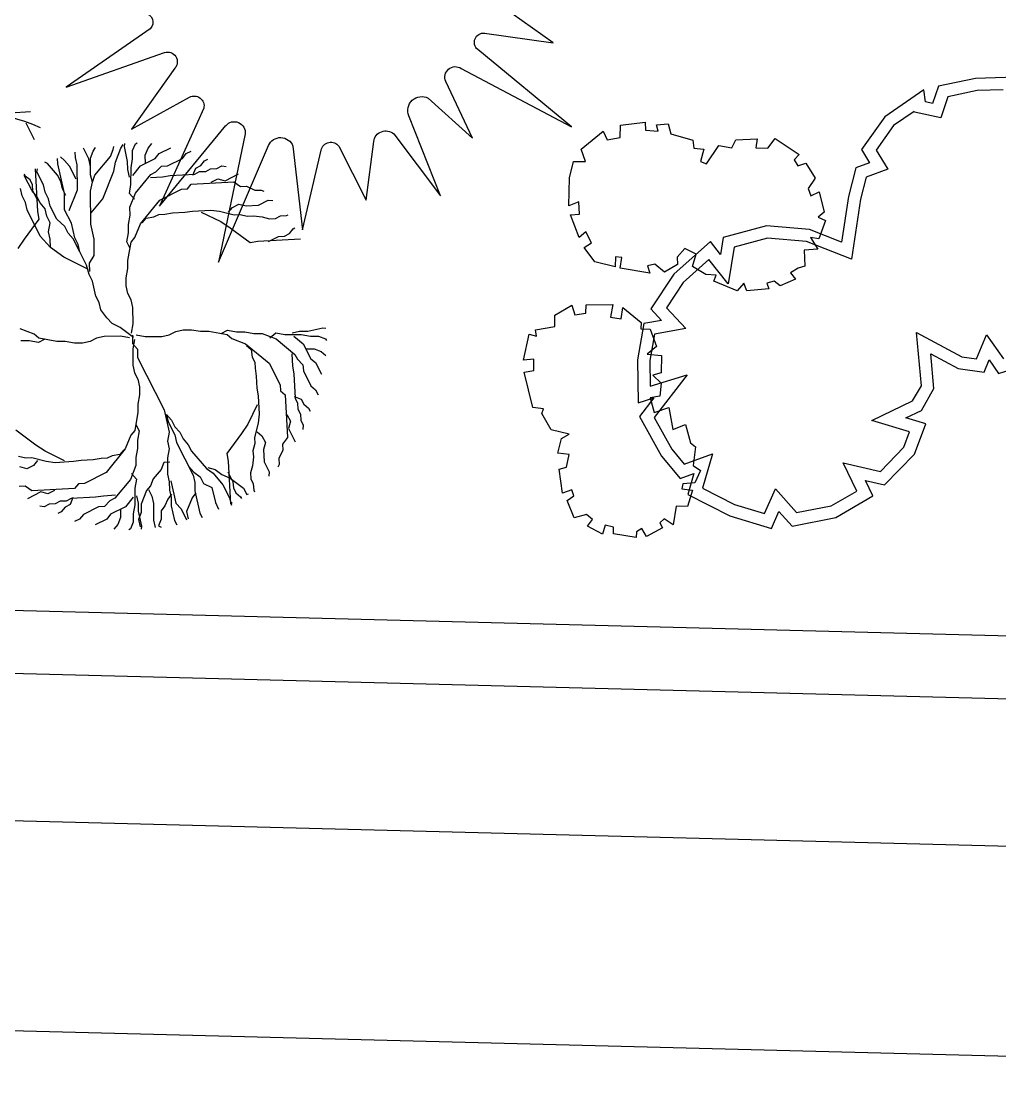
# Model space of a CAD drawing. Header units: millimetres. Extents: x 2680932 to 6187768, y 127588 to 383208.
# Drawn here: x 3069992 to 3070923, y 146375 to 147379 of the extents above; entities that cross this region are included whole.
import ezdxf

# ---------------------------------------------------------------- set-up
doc = ezdxf.new("R2010")
doc.units = ezdxf.units.MM
doc.header["$LTSCALE"] = 20
for name, color, linetype in [('家具内线', 36, 'Continuous'), ('家具外线', 255, 'Continuous'), ('装饰一', 201, 'Continuous'), ('阳台栏杆', 149, 'Continuous')]:
    doc.layers.add(name, color=color, linetype=linetype)

# ---------------------------------------------------------------- blocks, each defined once
blk = doc.blocks.new('MK-ZW-0004')
at = {"layer": '家具内线'}
for p, q in [((-131160.4, 4154.5), (-131145, 4163.3)), ((-131178, 4154.7), (-131162.6, 4143))]:
    blk.add_line(p, q, dxfattribs=at)
at = {"layer": '家具外线'}
for p, q in [((-130955.6, 4440.5), (-130962.6, 4452.8)), ((-130945.2, 4450.5), (-130949, 4452.4)), ((-130942.6, 4445.9), (-130945.2, 4450.5)), ((-130928.9, 4445.6), (-130930.7, 4448.6)), ((-130971, 4443.9), (-130975.7, 4447.3)), ((-130963.2, 4444.3), (-130971, 4443.9)), ((-130930.5, 4420.2), (-130963.2, 4444.3)), ((-130948.9, 4438.2), (-130955.6, 4440.5)), ((-130945.4, 4432), (-130948.9, 4438.2)), ((-130937.9, 4442.5), (-130942.6, 4445.9)), ((-130935.3, 4437.8), (-130937.9, 4442.5)), ((-130928.3, 4439.8), (-130928.9, 4445.6)), ((-130925.7, 4435.2), (-130928.3, 4439.8)), ((-130910.6, 4441.8), (-130913.2, 4446.4)), ((-130910, 4436), (-130910.6, 4441.8)), ((-130889, 4427.6), (-130895.2, 4438.3)), ((-130978.8, 4429.2), (-130985.5, 4431.5)), ((-130975.3, 4423.1), (-130978.8, 4429.2)), ((-130930.6, 4434.4), (-130935.3, 4437.8)), ((-130928, 4429.8), (-130930.6, 4434.4)), ((-130909.3, 4416), (-130928, 4429.8)), ((-130927.1, 4428.2), (-130925.7, 4435.2)), ((-130902, 4422.2), (-130910, 4436)), ((-130877.4, 4426.1), (-130878, 4431.9)), ((-130985.2, 4421.5), (-130991.9, 4423.8)), ((-130980.5, 4418.1), (-130985.2, 4421.5)), ((-130967.1, 4413.5), (-130980.5, 4418.1)), ((-130974.7, 4417.3), (-130975.3, 4423.1)), ((-130929.9, 4414.4), (-130930.5, 4420.2)), ((-130897.4, 4418.7), (-130902, 4422.2)), ((-130895.9, 4411.4), (-130897.4, 4418.7)), ((-130888.4, 4421.8), (-130889, 4427.6)), ((-130880.5, 4408), (-130888.4, 4421.8)), ((-130883.1, 4412.6), (-130878.8, 4419.2)), ((-130878.8, 4419.2), (-130877.4, 4426.1)), ((-130866.3, 4416.1), (-130864.9, 4423)), ((-130864.9, 4423), (-130865.7, 4424.6)), ((-130959.5, 4409.7), (-130967.1, 4413.5)), ((-130945.5, 4399.3), (-130959.5, 4409.7)), ((-130925.2, 4410.9), (-130929.9, 4414.4)), ((-130913.8, 4391), (-130925.2, 4410.9)), ((-130903.7, 4411), (-130909.3, 4416)), ((-130894.4, 4404.1), (-130903.7, 4411)), ((-130893.3, 4406.8), (-130895.9, 4411.4)), ((-130879.3, 4396.4), (-130880.5, 4408)), ((-130874, 4401.5), (-130870.6, 4409.6)), ((-130870.6, 4409.6), (-130866.3, 4416.1)), ((-130868, 4404.9), (-130857.5, 4415)), ((-130864.9, 4404.4), (-130863.5, 4411.3)), ((-130863.5, 4411.3), (-130858.3, 4416.3)), ((-130857.5, 4415), (-130856.4, 4417.7)), ((-130851.3, 4404), (-130846.1, 4409.1)), ((-130984.2, 4405.8), (-131007.8, 4404.5)), ((-130973.5, 4405.8), (-130984.2, 4405.8)), ((-130953.1, 4403.2), (-130973.5, 4405.8)), ((-130940, 4394.3), (-130945.5, 4399.3)), ((-130890.8, 4383.7), (-130893.3, 4406.8)), ((-130882.7, 4388.4), (-130874, 4401.5)), ((-130877.5, 4393.4), (-130872.3, 4398.4)), ((-130872.3, 4398.4), (-130868, 4404.9)), ((-130872.1, 4384), (-130869.3, 4397.8)), ((-130869.3, 4397.8), (-130864.9, 4404.4)), ((-130859.9, 4390.9), (-130851.3, 4404)), ((-130850.1, 4392.5), (-130845.7, 4399.1)), ((-130845.7, 4399.1), (-130844.3, 4406)), ((-130844.3, 4406), (-130841.4, 4405.6)), ((-130930.7, 4387.4), (-130940, 4394.3)), ((-130910.8, 4362.1), (-130913.8, 4391)), ((-130886.2, 4380.3), (-130882.7, 4388.4)), ((-130865.1, 4385.9), (-130859.9, 4390.9)), ((-130849.5, 4386.7), (-130850.1, 4392.5)), ((-130844.8, 4383.3), (-130834.4, 4393.3)), ((-130834.4, 4393.3), (-130830.3, 4395.6)), ((-130925.1, 4382.4), (-130930.7, 4387.4)), ((-130920.4, 4379), (-130925.1, 4382.4)), ((-130917.8, 4374.4), (-130920.4, 4379)), ((-130893.7, 4369.8), (-130890.8, 4383.7)), ((-130893.1, 4378.3), (-130886.2, 4380.3)), ((-130872.9, 4371.3), (-130871.5, 4378.2)), ((-130871.5, 4378.2), (-130872.1, 4384)), ((-130871.2, 4382.4), (-130865.1, 4385.9)), ((-130857.8, 4363.6), (-130842.2, 4378.7)), ((-130850.9, 4379.8), (-130849.5, 4386.7)), ((-130850.3, 4374), (-130850.9, 4379.8)), ((-130849.1, 4376.7), (-130844.8, 4383.3)), ((-130842.2, 4378.7), (-130835.2, 4380.6)), ((-130835.2, 4380.6), (-130825, 4386.4)), ((-130832.2, 4366), (-130829.4, 4379.9)), ((-130829.4, 4379.9), (-130824.2, 4384.9)), ((-130912.3, 4369.4), (-130917.8, 4374.4)), ((-130911.6, 4363.6), (-130912.3, 4369.4)), ((-130898, 4363.3), (-130893.7, 4369.8)), ((-130871.7, 4359.7), (-130872.9, 4371.3)), ((-130858.7, 4365.1), (-130854.3, 4371.7)), ((-130854.3, 4371.7), (-130849.1, 4376.7)), ((-130833.6, 4359.1), (-130818, 4374.1)), ((-130818, 4374.1), (-130814, 4376.4)), ((-130913.6, 4348.2), (-130910.8, 4362.1)), ((-130901.4, 4355.2), (-130898, 4363.3)), ((-130873.1, 4352.8), (-130871.7, 4359.7)), ((-130872.5, 4347), (-130863.9, 4360.1)), ((-130863.9, 4360.1), (-130858.7, 4365.1)), ((-130838, 4352.5), (-130833.6, 4359.1)), ((-130831.6, 4360.2), (-130832.2, 4366)), ((-130821.7, 4347.5), (-130811.2, 4357.6)), ((-130811.2, 4357.6), (-130805.2, 4361.1)), ((-130913, 4342.5), (-130913.6, 4348.2)), ((-130909.2, 4340.5), (-130905.8, 4348.6)), ((-130905.8, 4348.6), (-130901.4, 4355.2)), ((-130868.5, 4349.3), (-130873.1, 4352.8)), ((-130843.2, 4347.5), (-130838, 4352.5)), ((-130836.5, 4345.2), (-130830.4, 4348.7)), ((-130830.4, 4348.7), (-130821.7, 4347.5)), ((-130822.6, 4318.2), (-130798.4, 4350.9)), ((-130802.2, 4346.5), (-130797, 4351.5)), ((-130797, 4351.5), (-130798.1, 4348.8)), ((-130919.9, 4326.3), (-130913, 4342.5)), ((-130915.3, 4337.1), (-130909.2, 4340.5)), ((-130881.2, 4333.9), (-130876, 4338.9)), ((-130876, 4338.9), (-130872.5, 4347)), ((-130873.6, 4330.1), (-130843.2, 4347.5)), ((-130851.3, 4342.8), (-130844.3, 4344.8)), ((-130844.3, 4344.8), (-130836.5, 4345.2)), ((-130828.3, 4335.6), (-130814.4, 4339.5)), ((-130814.4, 4339.5), (-130802.2, 4346.5)), ((-130804.5, 4336.6), (-130799.9, 4339.3)), ((-130799.9, 4339.3), (-130794.2, 4339.9)), ((-130794.2, 4339.9), (-130792.6, 4340.7)), ((-131043.7, 4326.3), (-131050.3, 4330.7)), ((-130884.6, 4325.8), (-130881.2, 4333.9)), ((-130878.8, 4325.1), (-130873.6, 4330.1)), ((-130863.1, 4325.9), (-130857, 4329.4)), ((-130857, 4329.4), (-130836.1, 4335.2)), ((-130836.1, 4335.2), (-130828.3, 4335.6)), ((-130835.3, 4333.7), (-130828.6, 4331.4)), ((-130828.6, 4331.4), (-130820.7, 4331.8)), ((-130820.7, 4331.8), (-130812, 4330.6)), ((-130817.2, 4326.7), (-130808, 4331.9)), ((-130812, 4330.6), (-130796.3, 4331.5)), ((-130808, 4331.9), (-130804.5, 4336.6)), ((-130796.3, 4331.5), (-130790.2, 4334.9)), ((-130790.7, 4323), (-130787.2, 4327.7)), ((-130790.2, 4334.9), (-130789.3, 4333.4)), ((-130787.2, 4327.7), (-130785.7, 4328.6)), ((-131043.3, 4318.5), (-131057.2, 4321.3)), ((-131035.6, 4322.9), (-131043.7, 4326.3)), ((-131037.5, 4319.1), (-131043.3, 4318.5)), ((-131021.4, 4312.2), (-131037.5, 4319.1)), ((-131032.1, 4316.8), (-131035.6, 4322.9)), ((-130927.7, 4311.6), (-130924.2, 4319.7)), ((-130924.2, 4319.7), (-130919.9, 4326.3)), ((-130900.2, 4310.7), (-130884.6, 4325.8)), ((-130896.2, 4313.1), (-130891, 4318.1)), ((-130891, 4318.1), (-130878.8, 4325.1)), ((-130889.2, 4315), (-130883.1, 4318.5)), ((-130883.1, 4318.5), (-130876.2, 4320.4)), ((-130876.2, 4320.4), (-130870.1, 4323.9)), ((-130870.1, 4323.9), (-130863.1, 4325.9)), ((-130827.6, 4312.7), (-130822.6, 4318.2)), ((-130798.7, 4315.7), (-130795.3, 4320.4)), ((-130795.3, 4320.4), (-130790.7, 4323)), ((-131014.8, 4307.9), (-131021.4, 4312.2)), ((-131006.7, 4304.4), (-131014.8, 4307.9)), ((-130948.9, 4282.9), (-130900.2, 4310.7)), ((-130932, 4305.1), (-130927.7, 4311.6)), ((-130896.2, 4313.1), (-130889.2, 4315)), ((-130826.3, 4289.1), (-130827.6, 4312.7)), ((-130804.8, 4301.4), (-130801, 4309)), ((-130801, 4309), (-130798.7, 4315.7)), ((-130784.4, 4305), (-130782.5, 4308.8)), ((-131000.1, 4300.1), (-131006.7, 4304.4)), ((-130995.1, 4294.9), (-131000.1, 4300.1)), ((-130943.3, 4296.6), (-130937.2, 4300)), ((-130937.2, 4300), (-130932, 4305.1)), ((-130808.3, 4296.8), (-130804.8, 4301.4)), ((-130800.6, 4290.4), (-130793.7, 4299.8)), ((-130793.7, 4299.8), (-130784.4, 4305)), ((-130991.6, 4288.8), (-130995.1, 4294.9)), ((-130986.6, 4283.6), (-130991.6, 4288.8)), ((-130957.2, 4278.4), (-130948.5, 4291.5)), ((-130948.5, 4291.5), (-130943.3, 4296.6)), ((-130826.3, 4278.4), (-130826.3, 4289.1)), ((-130814, 4285.4), (-130810.6, 4290.1)), ((-130810.6, 4290.1), (-130808.3, 4296.8)), ((-130802.8, 4283.7), (-130800.6, 4290.4)), ((-130784.8, 4280.6), (-130783.6, 4289.3)), ((-130783.6, 4289.3), (-130780.2, 4294)), ((-130780.2, 4294), (-130779.8, 4296.9)), ((-130973.5, 4274.9), (-130986.6, 4283.6)), ((-130960.6, 4270.3), (-130957.2, 4278.4)), ((-130953.3, 4276.3), (-130948.9, 4282.9)), ((-130828.9, 4258), (-130826.3, 4278.4)), ((-130818.6, 4272), (-130814, 4285.4)), ((-130814.8, 4279.6), (-130809, 4280.2)), ((-130809, 4280.2), (-130802.8, 4283.7)), ((-130788.2, 4276), (-130784.8, 4280.6)), ((-130993.9, 4267.4), (-131002.9, 4264.3)), ((-130986.9, 4269.3), (-130993.9, 4267.4)), ((-130978.2, 4268.2), (-130986.9, 4269.3)), ((-130962.5, 4269), (-130978.2, 4268.2)), ((-130965.4, 4271.5), (-130973.5, 4274.9)), ((-130964.6, 4267.8), (-130960.2, 4274.4)), ((-130960.2, 4274.4), (-130953.3, 4276.3)), ((-130822.4, 4264.4), (-130818.6, 4272)), ((-130811.9, 4235.4), (-130787.8, 4268.1)), ((-130791.6, 4260.5), (-130779.3, 4267.6)), ((-130787.8, 4268.1), (-130788.2, 4276)), ((-131100.9, 4258.6), (-131100.8, 4247.9)), ((-131008.1, 4259.2), (-131014.2, 4255.8)), ((-131002.9, 4264.3), (-131008.1, 4259.2)), ((-130970, 4258.6), (-130978.7, 4245.5)), ((-130966.6, 4266.7), (-130970, 4258.6)), ((-130961.8, 4265.5), (-130953.7, 4262.1)), ((-130953.7, 4262.1), (-130940.6, 4253.4)), ((-130832.8, 4250.4), (-130822.4, 4264.4)), ((-130793.9, 4253.8), (-130791.6, 4260.5)), ((-131100.8, 4247.9), (-131099.6, 4224.3)), ((-131014.2, 4255.8), (-131024.6, 4245.7)), ((-130940.6, 4253.4), (-130935.5, 4248.2)), ((-130935.5, 4248.2), (-130932, 4242.1)), ((-130837.8, 4244.9), (-130832.8, 4250.4)), ((-130800.1, 4250.3), (-130793.9, 4253.8)), ((-130789.6, 4242.8), (-130786.2, 4247.5)), ((-130786.2, 4247.5), (-130781.6, 4250.1)), ((-130781.6, 4250.1), (-130779.7, 4253.9)), ((-131075.7, 4240.9), (-131089.7, 4237.1)), ((-131075.7, 4240.9), (-131080.1, 4234.4)), ((-131060, 4241.8), (-131075.7, 4240.9)), ((-131033.9, 4238.4), (-131060, 4241.8)), ((-131030.7, 4242.2), (-131037.9, 4236.1)), ((-131031.8, 4239.5), (-131036.2, 4233)), ((-131024.6, 4245.7), (-131030.7, 4242.2)), ((-130983.9, 4240.4), (-130990, 4237)), ((-130978.7, 4245.5), (-130983.9, 4240.4)), ((-130932, 4242.1), (-130927, 4236.9)), ((-130844.7, 4235.6), (-130837.8, 4244.9)), ((-130797.7, 4235.5), (-130794.3, 4240.2)), ((-130794.3, 4240.2), (-130789.6, 4242.8)), ((-131089.7, 4237.1), (-131114, 4223.1)), ((-131085.3, 4229.4), (-131088.7, 4221.3)), ((-131080.1, 4234.4), (-131085.3, 4229.4)), ((-131050.1, 4229.1), (-131062.3, 4222.1)), ((-131050.1, 4229.1), (-131055.3, 4224.1)), ((-131037.9, 4236.1), (-131050.1, 4229.1)), ((-131036.2, 4233), (-131036.7, 4224.5)), ((-130995.2, 4231.9), (-130999.5, 4225.4)), ((-130990, 4237), (-130995.2, 4231.9)), ((-130927, 4236.9), (-130920.5, 4232.6)), ((-130920.5, 4232.6), (-130912.4, 4229.1)), ((-130912.4, 4229.1), (-130905.8, 4224.8)), ((-130853.1, 4225.4), (-130849.6, 4230)), ((-130849.6, 4230), (-130844.7, 4235.6)), ((-130841.1, 4218.7), (-130821.2, 4230.2)), ((-130821.2, 4230.2), (-130817.7, 4234.8)), ((-130817.7, 4234.8), (-130811.9, 4235.4)), ((-130816.1, 4214.2), (-130802.3, 4232.9)), ((-130803.8, 4232), (-130796.9, 4230.6)), ((-130802.3, 4232.9), (-130797.7, 4235.5)), ((-130796.9, 4230.6), (-130792.3, 4233.2)), ((-130792.3, 4233.2), (-130786.5, 4233.8)), ((-130786.5, 4233.8), (-130783.5, 4235.6)), ((-131104.6, 4218.8), (-131128.7, 4186.1)), ((-131119.2, 4218.1), (-131125.3, 4214.6)), ((-131114, 4223.1), (-131119.2, 4218.1)), ((-131099.6, 4224.3), (-131104.6, 4218.8)), ((-131094.8, 4217.8), (-131100, 4212.8)), ((-131088.7, 4221.3), (-131094.8, 4217.8)), ((-131069.2, 4220.2), (-131075.3, 4216.7)), ((-131061.4, 4220.6), (-131071.8, 4210.5)), ((-131062.3, 4222.1), (-131069.2, 4220.2)), ((-131055.3, 4224.1), (-131061.4, 4220.6)), ((-131036.7, 4224.5), (-131045.4, 4211.4)), ((-131003, 4217.3), (-131007.3, 4210.7)), ((-130999.5, 4225.4), (-131003, 4217.3)), ((-130905.8, 4224.8), (-130889.6, 4217.9)), ((-130895, 4220.2), (-130891.6, 4214.1)), ((-130889.6, 4217.9), (-130883.9, 4218.5)), ((-130883.9, 4218.5), (-130870, 4215.7)), ((-130870, 4215.7), (-130841.1, 4218.7)), ((-130868.5, 4216.6), (-130862.7, 4217.2)), ((-130862.7, 4217.2), (-130857.7, 4222.7)), ((-130857.7, 4222.7), (-130853.1, 4225.4)), ((-130790.3, 4215.5), (-130785.7, 4218.1)), ((-131125.3, 4214.6), (-131130.5, 4209.6)), ((-131113.1, 4207.3), (-131120, 4205.4)), ((-131110, 4210.3), (-131119.2, 4205.1)), ((-131107, 4210.8), (-131113.1, 4207.3)), ((-131100, 4212.8), (-131107, 4210.8)), ((-131097.4, 4208.2), (-131102.6, 4203.1)), ((-131085.2, 4215.1), (-131097.4, 4208.2)), ((-131075.3, 4216.7), (-131085.2, 4215.1)), ((-131071.8, 4210.5), (-131084, 4203.6)), ((-131045.4, 4211.4), (-131055.8, 4201.4)), ((-131007.3, 4210.7), (-131014.2, 4194.6)), ((-130891.6, 4214.1), (-130883.5, 4210.7)), ((-130883.5, 4210.7), (-130876.9, 4206.3)), ((-130828, 4199.3), (-130821.1, 4208.7)), ((-130821.1, 4208.7), (-130816.1, 4214.2)), ((-130813.4, 4202.3), (-130809.9, 4207)), ((-130809.9, 4207), (-130796.1, 4214.9)), ((-130796.1, 4214.9), (-130790.3, 4215.5)), ((-131133, 4197.2), (-131134.6, 4196.3)), ((-131120, 4205.4), (-131134.2, 4197.3)), ((-131127.2, 4197.8), (-131133, 4197.2)), ((-131122.6, 4200.4), (-131127.2, 4197.8)), ((-131119.2, 4205.1), (-131122.6, 4200.4)), ((-131108.7, 4199.7), (-131113.9, 4194.6)), ((-131102.6, 4203.1), (-131108.7, 4199.7)), ((-131084, 4203.6), (-131092.6, 4190.5)), ((-131080.2, 4201.7), (-131084.4, 4180.9)), ((-131055.8, 4201.4), (-131073.1, 4175.1)), ((-131011.9, 4200), (-131018, 4196.5)), ((-130876.9, 4206.3), (-130868.8, 4202.9)), ((-130868.8, 4202.9), (-130862.3, 4198.6)), ((-130862.3, 4198.6), (-130848.4, 4195.7)), ((-130853.8, 4198), (-130851.8, 4191.1)), ((-130848.4, 4195.7), (-130825.3, 4198.2)), ((-130825.3, 4198.2), (-130820.7, 4200.8)), ((-130820.7, 4200.8), (-130813.4, 4202.3)), ((-130804.5, 4193.9), (-130793.7, 4200.1)), ((-131126, 4187.7), (-131127.2, 4185)), ((-131113.9, 4194.6), (-131126, 4187.7)), ((-131092.6, 4190.5), (-131113.5, 4170.4)), ((-131096.7, 4188.1), (-131101.9, 4183.1)), ((-131090.6, 4191.6), (-131096.7, 4188.1)), ((-131061.3, 4192.1), (-131059.4, 4174.8)), ((-131021.4, 4188.4), (-131025.7, 4181.8)), ((-131018, 4196.5), (-131021.4, 4188.4)), ((-131013.6, 4188.8), (-131016.4, 4174.9)), ((-131014.2, 4194.6), (-131013.6, 4188.8)), ((-130851.8, 4191.1), (-130843.7, 4187.6)), ((-130843.7, 4187.6), (-130830.6, 4179)), ((-130824.1, 4185.4), (-130810.3, 4193.3)), ((-130819.5, 4188), (-130812.9, 4183.7)), ((-130810.3, 4193.3), (-130804.5, 4193.9)), ((-131108, 4179.6), (-131121.9, 4175.8)), ((-131101.9, 4183.1), (-131108, 4179.6)), ((-131084.4, 4180.9), (-131097.4, 4161.2)), ((-131025.7, 4181.8), (-131029.2, 4173.7)), ((-130838.7, 4182.4), (-130833.7, 4177.2)), ((-130835.7, 4184.2), (-130824.1, 4185.4)), ((-130833.7, 4177.2), (-130827.2, 4172.9)), ((-130830.6, 4179), (-130822.5, 4175.5)), ((-130812.9, 4183.7), (-130806, 4182.3)), ((-130806, 4182.3), (-130800.2, 4182.9)), ((-131121.9, 4175.8), (-131124.8, 4176.1)), ((-131113.5, 4170.4), (-131116.6, 4166.5)), ((-131090.8, 4173.2), (-131103, 4166.2)), ((-131076.5, 4167), (-131081.7, 4162)), ((-131076.5, 4167), (-131078, 4160.1)), ((-131073.1, 4175.1), (-131076.5, 4167)), ((-131059.4, 4174.8), (-131065.1, 4147.1)), ((-131033.5, 4167.2), (-131036.4, 4153.3)), ((-131029.2, 4173.7), (-131033.5, 4167.2)), ((-131016.4, 4174.9), (-131013.4, 4146.1)), ((-131015.5, 4173.4), (-131014.9, 4167.6)), ((-131014.9, 4167.6), (-131009.4, 4162.6)), ((-130827.2, 4172.9), (-130817.1, 4162.5)), ((-130822.5, 4175.5), (-130816, 4171.2)), ((-130816, 4171.2), (-130809.1, 4169.8)), ((-130809.1, 4169.8), (-130807.5, 4170.6)), ((-131109.9, 4164.2), (-131114.9, 4163.5)), ((-131103, 4166.2), (-131109.9, 4164.2)), ((-131097.4, 4161.2), (-131102.6, 4156.2)), ((-131081.7, 4162), (-131090.4, 4148.9)), ((-131078, 4160.1), (-131075.5, 4137)), ((-131034.1, 4158.7), (-131041, 4156.8)), ((-131009.4, 4162.6), (-131006.7, 4158)), ((-131006.7, 4158), (-131002.1, 4154.6)), ((-130980, 4048.8), (-130934.4, 4164.7)), ((-130934.4, 4164.7), (-130955.4, 4045.8)), ((-130817.1, 4162.5), (-130814.4, 4161.3)), ((-131102.6, 4156.2), (-131105.8, 4152.3)), ((-131091.3, 4150.4), (-131101.4, 4144.6)), ((-131090.4, 4148.9), (-131091.8, 4142)), ((-131086.1, 4155.5), (-131091.3, 4150.4)), ((-131065.1, 4147.1), (-131068.6, 4139)), ((-131044.5, 4148.7), (-131053.1, 4135.5)), ((-131041, 4156.8), (-131044.5, 4148.7)), ((-131036.4, 4153.3), (-131033.9, 4130.2)), ((-131026.5, 4050), (-131010.5, 4151)), ((-131010.5, 4151), (-130999.9, 4052.4)), ((-131002.1, 4154.6), (-130996.5, 4149.6)), ((-130996.5, 4149.6), (-130987.2, 4142.7)), ((-131091.8, 4142), (-131092.1, 4137.7)), ((-131075.5, 4137), (-131076.9, 4130.1)), ((-131068.6, 4139), (-131071.4, 4125.1)), ((-131054.9, 4138.6), (-131059.2, 4132.1)), ((-131049.7, 4143.6), (-131054.9, 4138.6)), ((-131047.9, 4140.6), (-131046.7, 4129)), ((-131013.4, 4146.1), (-131001.9, 4126.1)), ((-130987.2, 4142.7), (-130981.6, 4137.7)), ((-130981.6, 4137.7), (-130967.6, 4127.3)), ((-131076.9, 4130.1), (-131078.1, 4127.4)), ((-131059.2, 4132.1), (-131069.6, 4122)), ((-131056.6, 4127.5), (-131060.9, 4120.9)), ((-131053.1, 4135.5), (-131056.6, 4127.5)), ((-131046.7, 4129), (-131038.8, 4115.2)), ((-131033.9, 4130.2), (-131031.3, 4125.6)), ((-131032.8, 4132.9), (-131023.4, 4126)), ((-130974.1, 4133.9), (-130953.7, 4131.2)), ((-130967.6, 4127.3), (-130960.1, 4123.5)), ((-130953.7, 4131.2), (-130943, 4131.3)), ((-130943, 4131.3), (-130919.4, 4132.5)), ((-130919.4, 4132.5), (-130913.9, 4127.5)), ((-130913.9, 4127.5), (-130881.2, 4103.3)), ((-131071.4, 4125.1), (-131071.7, 4120.9)), ((-131069.6, 4122), (-131070.8, 4119.3)), ((-131060.9, 4120.9), (-131062.3, 4114)), ((-131048.4, 4117.9), (-131049.8, 4110.9)), ((-131044.1, 4124.4), (-131048.4, 4117.9)), ((-131031.3, 4125.6), (-131029.8, 4118.3)), ((-131029.8, 4118.3), (-131025.1, 4114.8)), ((-131023.4, 4126), (-131017.9, 4121)), ((-131017.9, 4121), (-130999.2, 4107.2)), ((-131001.9, 4126.1), (-130997.3, 4122.6)), ((-130997.3, 4122.6), (-130996.7, 4116.9)), ((-130996.7, 4116.9), (-130964, 4092.7)), ((-130960.1, 4123.5), (-130946.7, 4118.9)), ((-130952.5, 4119.7), (-130951.9, 4113.9)), ((-130946.7, 4118.9), (-130942, 4115.5)), ((-130905.4, 4122.1), (-130900.1, 4112.9)), ((-131062.3, 4114), (-131061.4, 4112.4)), ((-131049.8, 4110.9), (-131049.2, 4105.2)), ((-131038.8, 4115.2), (-131038.2, 4109.4)), ((-131038.2, 4109.4), (-131032, 4098.7)), ((-131025.1, 4114.8), (-131017.2, 4101)), ((-131000.1, 4108.8), (-131001.5, 4101.8)), ((-130999.2, 4107.2), (-130996.6, 4102.6)), ((-130951.9, 4113.9), (-130948.4, 4107.8)), ((-130948.4, 4107.8), (-130941.7, 4105.5)), ((-130942, 4115.5), (-130935.3, 4113.2)), ((-130935.3, 4113.2), (-130930.7, 4109.7)), ((-130930.7, 4109.7), (-130923.1, 4105.9)), ((-130900.1, 4112.9), (-130895.5, 4109.5)), ((-130895.5, 4109.5), (-130892.8, 4104.9)), ((-131147, 4105), (-131086.7, 4026.2)), ((-131110.6, 4014.7), (-131147, 4105)), ((-131070.4, 4033.4), (-131073, 4104.6)), ((-131073, 4104.6), (-131043.6, 4048.7)), ((-131017.2, 4101), (-131016.6, 4095.2)), ((-131001.5, 4101.8), (-130998.9, 4097.2)), ((-130998.9, 4097.2), (-130998.3, 4091.5)), ((-130996.6, 4102.6), (-130991.9, 4099.2)), ((-130991.9, 4099.2), (-130989.3, 4094.6)), ((-130981.8, 4105), (-130978.3, 4098.8)), ((-130978.3, 4098.8), (-130971.6, 4096.5)), ((-130971.6, 4096.5), (-130964.5, 4084.2)), ((-130941.7, 4105.5), (-130932.3, 4098.6)), ((-130932.3, 4098.6), (-130927.1, 4089.4)), ((-130923.1, 4105.9), (-130916.4, 4103.6)), ((-130916.4, 4103.6), (-130911.7, 4100.2)), ((-130911.7, 4100.2), (-130909.1, 4095.6)), ((-130892.8, 4104.9), (-130892.2, 4099.1)), ((-130892.2, 4099.1), (-130891.4, 4097.5)), ((-131016.6, 4095.2), (-131014, 4090.6)), ((-130998.3, 4091.5), (-130996.5, 4088.4)), ((-130989.3, 4094.6), (-130984.6, 4091.1)), ((-130984.6, 4091.1), (-130982, 4086.5)), ((-130982, 4086.5), (-130978.2, 4084.6)), ((-130964, 4092.7), (-130956.1, 4093.1)), ((-130956.1, 4093.1), (-130951.5, 4089.7)), ((-130951.5, 4089.7), (-130942.8, 4088.5)), ((-130942.8, 4088.5), (-130938.1, 4085.1)), ((-130935.7, 4033.5), (-130884.3, 4095)), ((-130927.1, 4089.4), (-130923.3, 4087.4)), ((-130884.3, 4095), (-130911.2, 4021.9)), ((-130909.1, 4095.6), (-130904.4, 4092.1)), ((-130904.4, 4092.1), (-130903.5, 4090.6)), ((-130938.1, 4085.1), (-130935.2, 4084.7)), ((-130899.1, 4009.6), (-130849.2, 4038.1)), ((-130849.2, 4038.1), (-130873.8, 3987.7)), ((-130861.8, 3971.1), (-130792.1, 3996)), ((-130792.1, 3996), (-130859.3, 3949)), ((-130853.1, 3924.8), (-130796.9, 3933.4)), ((-130796.9, 3933.4), (-130847.8, 3902.1)), ((-130842.4, 3883.8), (-130724, 3872.5)), ((-130724, 3872.5), (-130839, 3860.1)), ((-130839, 3860.1), (-130839, 3860.1)), ((-130839, 3860.1), (-130839, 3860.1)), ((-130842.2, 3843.4), (-130782.8, 3815.3)), ((-130782.8, 3815.3), (-130855, 3812.5))]:
    blk.add_line(p, q, dxfattribs=at)
for centre, radius, start, end in [((-131112.7, 4345.9), 198.1, 187.4142, 260.1721), ((-131035.3, 4053.1), 9.36, 207.7708, 340.4995), ((-130989.4, 4053.5), 10.5, 186.1555, 333.3362), ((-130943.1, 4043.6), 12.5, 169.9706, 306.4196), ((-131079.4, 4031.8), 9.14, 217.4517, 10.1124), ((-130902.2, 4018.6), 9.54, 159.8064, 289.3822), ((-131118.9, 4012.8), 8.52, 240.5389, 12.699), ((-130863.4, 3982.6), 11.6, 153.9918, 277.914), ((-130851.7, 3938), 13.4, 124.965, 263.8641), ((-130842.6, 3893.7), 9.88, 121.5581, 271.2092), ((-130838.1, 3851.3), 8.9, 96.1468, 242.6538)]:
    blk.add_arc(centre, radius, start, end, dxfattribs=at)
blk = doc.blocks.new('MK-ZW-0405')
at = {"layer": '家具内线'}
for p, q in [((-85975.4, -13374.5), (-86045, -13389.5)), ((-85913.3, -13372.6), (-85975.4, -13374.5)), ((-86045, -13389.5), (-86061.9, -13439.6)), ((-86124.9, -13423.9), (-86174, -13457.9)), ((-86124.6, -13425.7), (-86124.9, -13423.9)), ((-86061.9, -13439.6), (-86124.6, -13425.7)), ((-86174, -13457.9), (-86215.7, -13516)), ((-86215.7, -13516), (-86187.8, -13561.9)), ((-86187.8, -13561.9), (-86239.6, -13580.7)), ((-86239.6, -13580.7), (-86252.9, -13632.6)), ((-86252.9, -13632.6), (-86274.6, -13775.9)), ((-86474.3, -13725.6), (-86553.7, -13747.1)), ((-86381.1, -13733.7), (-86474.3, -13725.6)), ((-86553.7, -13747.1), (-86567.5, -13834.5)), ((-86274.6, -13775.9), (-86381.1, -13733.7)), ((-86613.6, -13776.4), (-86674.8, -13831)), ((-86567.5, -13834.5), (-86613.6, -13776.4)), ((-86674.8, -13831), (-86714.7, -13891.2)), ((-86714.7, -13891.2), (-86668.8, -13940.8)), ((-86743.4, -13954), (-86754.4, -14017.2)), ((-86668.8, -13940.8), (-86743.4, -13954)), ((-86108.1, -14077), (-86119.6, -13950)), ((-86119.6, -13950), (-86011.4, -14007.8)), ((-85977.1, -14012.5), (-85953, -13955.5)), ((-85953, -13955.5), (-85912.6, -14013.2)), ((-86754.4, -14017.2), (-86753.6, -14078)), ((-86011.4, -14007.8), (-85977.1, -14012.5)), ((-86753.6, -14078), (-86665.8, -14051.1)), ((-86665.8, -14051.1), (-86744.1, -14152.6)), ((-86128.8, -14113.2), (-86108.1, -14077)), ((-86225.9, -14159.3), (-86128.8, -14113.2)), ((-86744.1, -14152.6), (-86702.3, -14227.7)), ((-86136, -14186.6), (-86225.9, -14159.3)), ((-86149.8, -14223.4), (-86136, -14186.6)), ((-86702.3, -14227.7), (-86672.8, -14263.4)), ((-86205.6, -14280.7), (-86149.8, -14223.4)), ((-86672.8, -14263.4), (-86605.3, -14238.9)), ((-86605.3, -14238.9), (-86629, -14320.5)), ((-86261.5, -14327.5), (-86293.8, -14260.7)), ((-86293.8, -14260.7), (-86205.6, -14280.7)), ((-86629, -14320.5), (-86552.7, -14359.5)), ((-86481.1, -14381.1), (-86455.3, -14322.5)), ((-86455.3, -14322.5), (-86405.2, -14378.9)), ((-86322.4, -14362.7), (-86261.5, -14327.5)), ((-86552.7, -14359.5), (-86481.1, -14381.1)), ((-86405.2, -14378.9), (-86322.4, -14362.7))]:
    blk.add_line(p, q, dxfattribs=at)
at = {"layer": '家具外线'}
for p, q in [((-85978.9, -13345.4), (-86067.4, -13364.4)), ((-85884, -13342.5), (-85978.9, -13345.4)), ((-86102.3, -13372.8), (-86194.8, -13436.7)), ((-86098.4, -13401.6), (-86102.3, -13372.8)), ((-86067.4, -13364.4), (-86081.2, -13405.4)), ((-86081.2, -13405.4), (-86098.4, -13401.6)), ((-86824.2, -13456.5), (-86765.6, -13450)), ((-86765.6, -13450), (-86764.9, -13468.9)), ((-86738.6, -13456.4), (-86710.3, -13453.9)), ((-86710.3, -13453.9), (-86704.2, -13477.4)), ((-86194.8, -13436.7), (-86250.8, -13514.7)), ((-86917.9, -13514), (-86865.5, -13471.4)), ((-86865.5, -13471.4), (-86856, -13492)), ((-86825, -13486.4), (-86824.2, -13456.5)), ((-86764.9, -13468.9), (-86734.3, -13470.9)), ((-86734.3, -13470.9), (-86738.6, -13456.4)), ((-86704.2, -13477.4), (-86651.7, -13492.7)), ((-86856, -13492), (-86825, -13486.4)), ((-86651.7, -13492.7), (-86649.6, -13511.3)), ((-86559.3, -13511.1), (-86549.7, -13491.4)), ((-86549.7, -13491.4), (-86498.7, -13489.1)), ((-86498.7, -13489.1), (-86502.3, -13510.4)), ((-86473.6, -13511.8), (-86456, -13488.5)), ((-86456, -13488.5), (-86398.5, -13526.9)), ((-86907.1, -13543.2), (-86917.9, -13514)), ((-86649.6, -13511.3), (-86626, -13514.3)), ((-86626, -13514.3), (-86633.7, -13543.3)), ((-86619.3, -13548.8), (-86589.9, -13505.2)), ((-86589.9, -13505.2), (-86559.3, -13511.1)), ((-86502.3, -13510.4), (-86473.6, -13511.8)), ((-86398.5, -13526.9), (-86411, -13539.7)), ((-86250.8, -13514.7), (-86231.3, -13546.7)), ((-86945.2, -13581.9), (-86935.9, -13543.6)), ((-86935.9, -13543.6), (-86907.1, -13543.2)), ((-86633.7, -13543.3), (-86619.3, -13548.8)), ((-86411, -13539.7), (-86401.7, -13553.4)), ((-86401.7, -13553.4), (-86383.2, -13547.4)), ((-86383.2, -13547.4), (-86361, -13582.9)), ((-86231.3, -13546.7), (-86264, -13558.5)), ((-86264, -13558.5), (-86281.5, -13626.7)), ((-86947.2, -13648.5), (-86945.2, -13581.9)), ((-86361, -13582.9), (-86377.4, -13607.9)), ((-86377.4, -13607.9), (-86371.3, -13625)), ((-86371.3, -13625), (-86351.3, -13615.5)), ((-86351.3, -13615.5), (-86339.7, -13664.2)), ((-86281.5, -13626.7), (-86298, -13735.2)), ((-86923.2, -13639.6), (-86947.2, -13648.5)), ((-86921.7, -13668.4), (-86923.2, -13639.6)), ((-86942.9, -13670.4), (-86921.7, -13668.4)), ((-86922.6, -13724.2), (-86942.9, -13670.4)), ((-86339.7, -13664.2), (-86353.4, -13675.4)), ((-86353.4, -13675.4), (-86336.1, -13683.3)), ((-86476.9, -13696), (-86579.6, -13723.8)), ((-86374.3, -13705), (-86476.9, -13696)), ((-86298, -13735.2), (-86374.3, -13705)), ((-86336.1, -13683.3), (-86352.2, -13727.1)), ((-86906.8, -13710.9), (-86922.6, -13724.2)), ((-86893.1, -13737.2), (-86906.8, -13710.9)), ((-86579.6, -13723.8), (-86586, -13764.2)), ((-86352.2, -13727.1), (-86371.8, -13724)), ((-86371.8, -13724), (-86354.1, -13752)), ((-86910.8, -13748.2), (-86893.1, -13737.2)), ((-86885.1, -13782.4), (-86910.8, -13748.2)), ((-86610, -13734), (-86697, -13811.7)), ((-86671.3, -13750.3), (-86689.5, -13770.8)), ((-86644.2, -13763.8), (-86671.3, -13750.3)), ((-86586, -13764.2), (-86610, -13734)), ((-86354.1, -13752), (-86387, -13754.1)), ((-86387, -13754.1), (-86385.8, -13792.2)), ((-86835.7, -13769.8), (-86836.6, -13793.9)), ((-86820.8, -13771.8), (-86835.7, -13769.8)), ((-86825, -13797.2), (-86820.8, -13771.8)), ((-86689.5, -13770.8), (-86688.7, -13788)), ((-86652.9, -13792.8), (-86644.2, -13763.8)), ((-86836.6, -13793.9), (-86885.1, -13782.4)), ((-86754.1, -13808.9), (-86825, -13797.2)), ((-86742.2, -13787.5), (-86759.5, -13791.3)), ((-86759.5, -13791.3), (-86754.1, -13808.9)), ((-86719.5, -13806.3), (-86742.2, -13787.5)), ((-86688.7, -13788), (-86719.5, -13806.3)), ((-86621.1, -13812.4), (-86652.9, -13792.8)), ((-86401.4, -13797.4), (-86419.7, -13808.1)), ((-86385.8, -13792.2), (-86401.4, -13797.4)), ((-86697, -13811.7), (-86751.8, -13894.2)), ((-86596.8, -13813.8), (-86621.1, -13812.4)), ((-86601.9, -13827.7), (-86596.8, -13813.8)), ((-86546.3, -13851.2), (-86601.9, -13827.7)), ((-86458, -13828.2), (-86475.7, -13832.5)), ((-86444, -13839.5), (-86458, -13828.2)), ((-86407.3, -13823.5), (-86444, -13839.5)), ((-86419.7, -13808.1), (-86407.3, -13823.5)), ((-86530.5, -13832.5), (-86546.3, -13851.2)), ((-86523.3, -13850.9), (-86530.5, -13832.5)), ((-86470.9, -13846.2), (-86523.3, -13850.9)), ((-86475.7, -13832.5), (-86470.9, -13846.2)), ((-86980.1, -13909.1), (-86939.6, -13885)), ((-86939.6, -13885), (-86932.9, -13908)), ((-86932.9, -13908), (-86906.5, -13904.1)), ((-86906.5, -13904.1), (-86906.2, -13884.6)), ((-86906.2, -13884.6), (-86842.3, -13883.2)), ((-86842.3, -13883.2), (-86847.6, -13913.8)), ((-86822.8, -13917.6), (-86818.6, -13891)), ((-86818.6, -13891), (-86775, -13926.7)), ((-86751.8, -13894.2), (-86726.6, -13921.4)), ((-86980.4, -13935.6), (-86980.1, -13909.1)), ((-86847.6, -13913.8), (-86822.8, -13917.6)), ((-86768.7, -13928.8), (-86783.6, -14014.9)), ((-86775, -13926.7), (-86776, -13941.7)), ((-86726.6, -13921.4), (-86768.7, -13928.8)), ((-87055.3, -14016), (-87041.7, -13953.8)), ((-87041.7, -13953.8), (-87024.3, -13958.6)), ((-87026.4, -13943.8), (-86980.4, -13935.6)), ((-87024.3, -13958.6), (-87026.4, -13943.8)), ((-86776, -13941.7), (-86753.5, -13942.5)), ((-86753.5, -13942.5), (-86738.5, -13983.7)), ((-86738.5, -13983.7), (-86760.8, -14001.4)), ((-86760.8, -14001.4), (-86726.7, -14004.8)), ((-86726.7, -14004.8), (-86727.4, -14045.8)), ((-86078.1, -14083.5), (-86085.6, -14001.3)), ((-86085.6, -14001.3), (-86020.6, -14036)), ((-87030, -14014), (-87055.3, -14016)), ((-87030.2, -14040.5), (-87030, -14014)), ((-86783.6, -14014.9), (-86782.3, -14117.4)), ((-85958.9, -14044.5), (-85946.6, -14015.5)), ((-85946.6, -14015.5), (-85924.3, -14047.4)), ((-85924.3, -14047.4), (-85834.4, -14019.8)), ((-87053.2, -14044.8), (-87030.2, -14040.5)), ((-87032.6, -14128.5), (-87053.2, -14044.8)), ((-86727.4, -14045.8), (-86746.9, -14051.8)), ((-86746.9, -14051.8), (-86727.1, -14070.6)), ((-86020.6, -14036), (-85958.9, -14044.5)), ((-86727.1, -14070.6), (-86730.7, -14101.7)), ((-86782.3, -14117.4), (-86745, -14105.9)), ((-86745, -14105.9), (-86779, -14150)), ((-86730.7, -14101.7), (-86753.6, -14106)), ((-86753.6, -14106), (-86744, -14140.5)), ((-86108, -14135.6), (-86078.1, -14083.5)), ((-87007.2, -14131.7), (-87032.6, -14128.5)), ((-87011.6, -14143.3), (-87007.2, -14131.7)), ((-86744, -14140.5), (-86709.1, -14128.4)), ((-86709.1, -14128.4), (-86699.2, -14180.7)), ((-86989.2, -14181.6), (-87011.6, -14143.3)), ((-86779, -14150), (-86726.5, -14244.3)), ((-86145.2, -14153.3), (-86108, -14135.6)), ((-86097.8, -14167.7), (-86145.2, -14153.3)), ((-86945.9, -14192.5), (-86989.2, -14181.6)), ((-86699.2, -14180.7), (-86669.5, -14168.9)), ((-86669.5, -14168.9), (-86657.9, -14212.4)), ((-86124.5, -14239.4), (-86097.8, -14167.7)), ((-86973, -14237.2), (-86964.3, -14202.5)), ((-86964.3, -14202.5), (-86945.9, -14192.5)), ((-86657.9, -14212.4), (-86645.7, -14222.5)), ((-86645.7, -14222.5), (-86651.5, -14266.9)), ((-86946, -14240.9), (-86973, -14237.2)), ((-86952.5, -14270.3), (-86946, -14240.9)), ((-86726.5, -14244.3), (-86682.1, -14297.9)), ((-86196.1, -14312.8), (-86124.5, -14239.4)), ((-86970.3, -14275.1), (-86952.5, -14270.3)), ((-86962, -14332.7), (-86970.3, -14275.1)), ((-86651.5, -14266.9), (-86633.5, -14278.9)), ((-86633.5, -14278.9), (-86646.9, -14307.9)), ((-86682.1, -14297.9), (-86649.4, -14286)), ((-86649.4, -14286), (-86663.8, -14335.6)), ((-86223.4, -14339.2), (-86241.1, -14302.6)), ((-86241.1, -14302.6), (-86196.1, -14312.8)), ((-86940.1, -14324.8), (-86962, -14332.7)), ((-86935.4, -14338.6), (-86940.1, -14324.8)), ((-86675.6, -14310.4), (-86678.3, -14322.1)), ((-86678.3, -14322.1), (-86652.4, -14325.1)), ((-86646.9, -14307.9), (-86675.6, -14310.4)), ((-86652.4, -14325.1), (-86664.6, -14364.4)), ((-86950.8, -14349.7), (-86935.4, -14338.6)), ((-86934.2, -14391.5), (-86950.8, -14349.7)), ((-86663.8, -14335.6), (-86563.6, -14386.7)), ((-86312, -14390.4), (-86223.4, -14339.2)), ((-86691.6, -14363.1), (-86698.6, -14408)), ((-86664.6, -14364.4), (-86691.6, -14363.1)), ((-86464.7, -14416.5), (-86446.9, -14375.9)), ((-86446.9, -14375.9), (-86415.9, -14410.8)), ((-86905, -14383.7), (-86934.2, -14391.5)), ((-86891, -14395), (-86905, -14383.7)), ((-86902.3, -14410.7), (-86891, -14395)), ((-86720, -14393.3), (-86730.2, -14403.2)), ((-86730.2, -14403.2), (-86723.8, -14415.3)), ((-86698.6, -14408), (-86720, -14393.3)), ((-86563.6, -14386.7), (-86464.7, -14416.5)), ((-86415.9, -14410.8), (-86312, -14390.4)), ((-86866.9, -14429.8), (-86902.3, -14410.7)), ((-86860.3, -14408.9), (-86866.9, -14429.8)), ((-86840.7, -14413.4), (-86860.3, -14408.9)), ((-86840.5, -14429.4), (-86840.7, -14413.4)), ((-86786.7, -14438), (-86840.5, -14429.4)), ((-86786.4, -14424.2), (-86786.7, -14438)), ((-86773.2, -14416.6), (-86786.4, -14424.2)), ((-86762.2, -14435.3), (-86773.2, -14416.6)), ((-86723.8, -14415.3), (-86762.2, -14435.3))]:
    blk.add_line(p, q, dxfattribs=at)

msp = doc.modelspace()

# ---------------------------------------------------------------- linework, layer by layer
at = {"layer": '装饰一'}
for points in [[(3118431, 178935.7), (3117843.2, 206444, 0.419225), (3115663, 208497.6), (3089588.7, 207494.7, 0.18894), (3088585.7, 207056.5), (3064713.2, 183184, 0.195167), (3064274, 182145), (3063786.7, 148357.2, 0.410933), (3065540.4, 146531.9), (3093206.1, 145822.5, 0.455994), (3095651.8, 148496.8), (3095284, 151684.5, -0.433347), (3116442.2, 176793.8, 0.405051)], [(3118231.1, 178931.4), (3117643.3, 206439.7, 0.419225), (3115670.7, 208297.7), (3089596.4, 207294.9, 0.18894), (3088727.1, 206915.1), (3064854.6, 183042.6, 0.195167), (3064474, 182142.1), (3063986.7, 148354.4, 0.410933), (3065545.5, 146731.8), (3093211.2, 146022.4, 0.455994), (3095453.1, 148473.9), (3095085.3, 151661.3, -0.433344), (3116431.7, 176993.5, 0.405051)]]:
    msp.add_lwpolyline(points, format="xyb", close=True, dxfattribs=at)
at = {"layer": '阳台栏杆'}
for points in [[(3111704.2, 176383.4, -0.052457), (3116424.3, 177133.3, 0.405051), (3118091.1, 178928.5), (3117503.3, 206436.7, 0.419225), (3115676.1, 208157.8), (3089601.8, 207155, 0.18894), (3088826.1, 206816.1), (3064953.6, 182943.6, 0.195167), (3064614, 182140), (3064126.7, 148352.3, 0.410933), (3065549.1, 146871.8), (3093214.8, 146162.4, 0.455994), (3095314, 148457.8), (3094946.3, 151645.1, -0.027241), (3094789.4, 154127, -0.027241)], [(3111704.2, 176445.5, -0.052281), (3116421.1, 177193.2, 0.405051), (3118031.1, 178927.2), (3117443.3, 206435.4, 0.419225), (3115678.4, 208097.9), (3089604.1, 207095, 0.18894), (3088868.6, 206773.6), (3064996.1, 182901.1, 0.195167), (3064674, 182139.2), (3064186.7, 148351.5, 0.410933), (3065550.6, 146931.7), (3093216.3, 146222.4, 0.455994), (3095254.4, 148451), (3094886.7, 151638.1, -0.027246), (3094729.4, 154127, -0.027246)]]:
    msp.add_lwpolyline(points, format="xyb", dxfattribs=at)

# ---------------------------------------------------------------- block references
at = {"layer": '家具外线', "color": 8, "xscale": -1, "rotation": 146.7030767755322}
msp.add_blockref('MK-ZW-0004', (3181905.6, 78750.5), dxfattribs=at)
at = {"layer": '家具外线', "xscale": 0.3999999999068677, "yscale": 0.4000000000232831, "zscale": 0.4}
msp.add_blockref('MK-ZW-0405', (3105291.9, 152662.6), dxfattribs=at)

doc.saveas('drawing.dxf')
